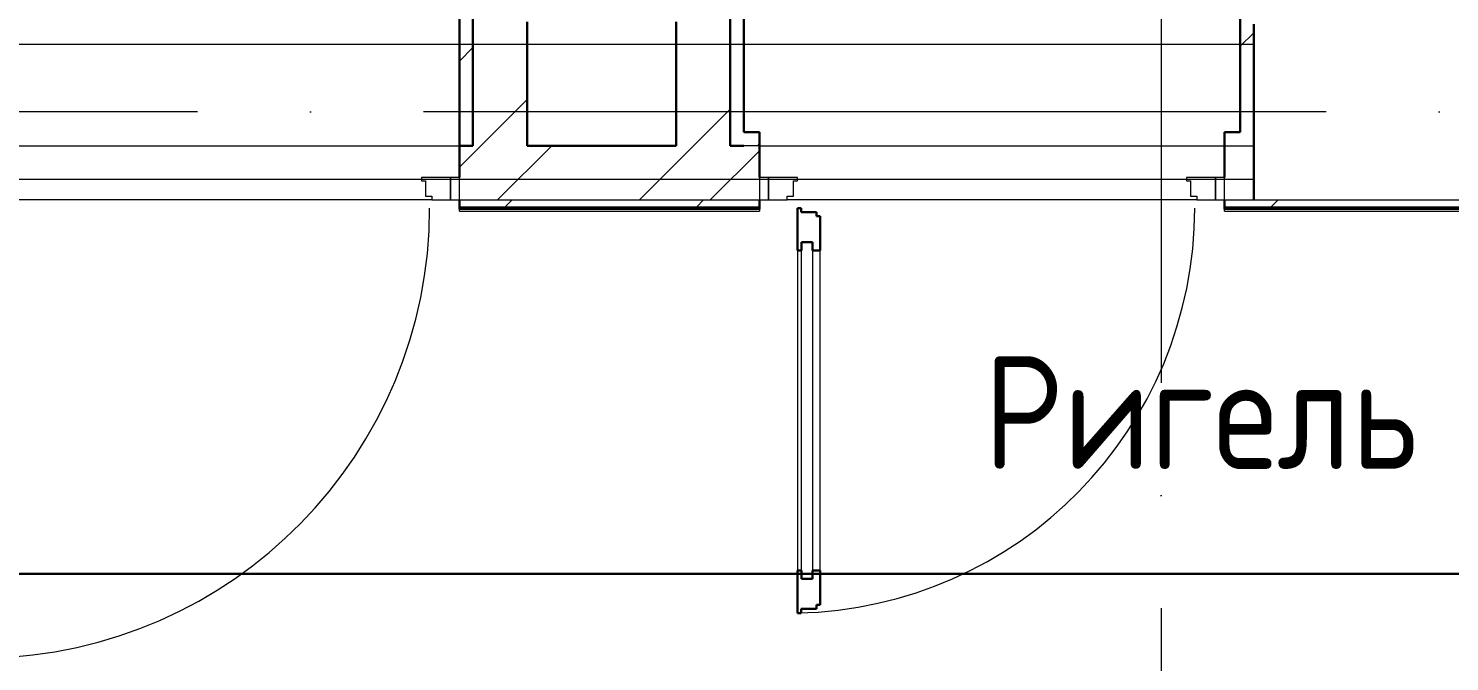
# Model space of a CAD drawing. Header units: millimetres. Extents: x -421858 to 614926, y -468665 to 141641.
# Drawn here: x 115166 to 118315, y -11256 to -9852 of the extents above; entities that cross this region are included whole.
import ezdxf

# ---------------------------------------------------------------- set-up
doc = ezdxf.new("R2010")
doc.units = ezdxf.units.MM
doc.linetypes.add('ADSK_Линия сетки', pattern=[25, 20, -2.5, 0, -2.5])
doc.linetypes.add('ADSK_Сверху', pattern=[450, 300, -150])
for name, color, linetype, lineweight in [('Аннотация', 7, 'Continuous', 18), ('Двери', 252, 'Continuous', 9), ('Линии', 252, 'Continuous', 9), ('лс', 5, 'Continuous', 30), ('Ограждение', 252, 'Continuous', 9), ('Оси', 252, 'Continuous', 9), ('Стены внутренние', 7, 'Continuous', 18), ('Стены наружные', 7, 'Continuous', 18), ('Стены штриховка', 252, 'Continuous', 9)]:
    doc.layers.add(name, color=color, linetype=linetype, lineweight=lineweight)
doc.layers.add('Двери открывание', color=7, linetype='Continuous', lineweight=9, true_color=0xc0c0c0)
doc.styles.add('GOST Common_2', font='', dxfattribs={"width": 0.9, "height": 250})
doc.styles.get('GOST Common_2').set_extended_font_data('GOST type B')

# ---------------------------------------------------------------- blocks, each defined once
blk = doc.blocks.new('2 этаж')
at = {"layer": 'Двери', "color": 251, "true_color": 0x636466}
for p, q in [((116101, -10182.3), (116037, -10182.3)), ((116037, -10182.3), (116037, -10190.3)), ((116037, -10190.3), (116046, -10190.3)), ((116046, -10190.3), (116046, -10224.3)), ((116121, -10182.3), (116101, -10182.3)), ((116101, -10182.3), (116101, -10232.3)), ((116101, -10232.3), (116101, -10182.3)), ((116121, -10232.3), (116121, -10182.3)), ((116786, -10182.3), (116786, -10232.3)), ((116806, -10182.3), (116786, -10182.3)), ((116806, -10232.3), (116806, -10182.3)), ((116870, -10182.3), (116806, -10182.3)), ((116806, -10182.3), (116806, -10232.3)), ((116861, -10224.3), (116861, -10190.3)), ((116861, -10190.3), (116870, -10190.3)), ((116870, -10190.3), (116870, -10182.3)), ((117796, -10182.3), (117732, -10182.3)), ((117732, -10182.3), (117732, -10190.3)), ((117732, -10190.3), (117741, -10190.3)), ((117741, -10190.3), (117741, -10224.3)), ((117816, -10182.3), (117796, -10182.3)), ((117796, -10182.3), (117796, -10232.3)), ((117796, -10232.3), (117796, -10182.3)), ((117816, -10232.3), (117816, -10182.3)), ((116046, -10224.3), (116060, -10224.3)), ((116060, -10224.3), (116060, -10232.3)), ((116060, -10232.3), (116101, -10232.3)), ((116101, -10232.3), (116121, -10232.3)), ((116786, -10232.3), (116806, -10232.3)), ((116806, -10232.3), (116847, -10232.3)), ((116847, -10232.3), (116847, -10224.3)), ((116847, -10224.3), (116861, -10224.3)), ((117741, -10224.3), (117755, -10224.3)), ((117755, -10224.3), (117755, -10232.3)), ((117755, -10232.3), (117796, -10232.3)), ((117796, -10232.3), (117816, -10232.3)), ((116879, -10326.3), (116903, -10326.3)), ((116879, -11072.3), (116879, -10326.3)), ((116903, -10326.3), (116903, -11072.3)), ((116870, -10344.3), (116870, -11054.3)), ((116920, -11054.3), (116920, -10344.3)), ((116903, -11072.3), (116879, -11072.3))]:
    blk.add_line(p, q, dxfattribs=at)
at = {"layer": 'Двери', "color": 251, "lineweight": 30, "true_color": 0x636466}
for p, q in [((116878, -10250.3), (116870, -10250.3)), ((116870, -10250.3), (116870, -10344.3)), ((116878, -10259.3), (116878, -10250.3)), ((116912, -10259.3), (116878, -10259.3)), ((116912, -10268.3), (116912, -10259.3)), ((116920, -10268.3), (116912, -10268.3)), ((116920, -10344.3), (116920, -10268.3)), ((116879, -10326.3), (116879, -10344.3)), ((116903, -10326.3), (116879, -10326.3)), ((116903, -10344.3), (116903, -10326.3)), ((116879, -10344.3), (116870, -10344.3)), ((116920, -10344.3), (116903, -10344.3)), ((116870, -11054.3), (116870, -11148.3)), ((116879, -11054.3), (116870, -11054.3)), ((116879, -11072.3), (116879, -11054.3)), ((116903, -11072.3), (116879, -11072.3)), ((116903, -11054.3), (116903, -11072.3)), ((116920, -11054.3), (116903, -11054.3)), ((116920, -11130.3), (116920, -11054.3)), ((116878, -11148.3), (116878, -11139.3)), ((116878, -11139.3), (116912, -11139.3)), ((116912, -11139.3), (116912, -11130.3)), ((116912, -11130.3), (116920, -11130.3)), ((116870, -11148.3), (116878, -11148.3))]:
    blk.add_line(p, q, dxfattribs=at)
at = {"layer": 'Двери открывание', "color": 251, "true_color": 0x636466}
for centre, radius, start in [((115057, -10250.3), 998, 271.0334), ((116852, -10250.3), 898, 271.1485)]:
    blk.add_arc(centre, radius, start, 0, dxfattribs=at)
at = {"layer": 'Линии', "color": 251, "linetype": 'ADSK_Сверху', "ltscale": 100, "true_color": 0x636466}
for p, q in [((117881, -9887.3), (107016, -9887.3)), ((117881, -10187.3), (107016, -10187.3))]:
    blk.add_line(p, q, dxfattribs=at)
at = {"layer": 'Ограждение', "color": 251, "true_color": 0x636466}
for p, q in [((116121, -10257.3), (116121, -10252.3)), ((116121, -10257.3), (116786, -10257.3)), ((116786, -10252.3), (116786, -10257.3)), ((117816, -10257.3), (117816, -10252.3)), ((117816, -10257.3), (119266, -10257.3))]:
    blk.add_line(p, q, dxfattribs=at)
at = {"layer": 'Оси', "color": 251, "linetype": 'ADSK_Линия сетки', "ltscale": 100, "true_color": 0x636466}
for p, q in [((117676, -1137.3), (117676, -32263.4)), ((170543.3, -10037.3), (93565.9, -10037.3))]:
    blk.add_line(p, q, dxfattribs=at)
at = {"layer": 'Стены внутренние', "color": 251, "lineweight": 30, "true_color": 0x636466}
blk.add_line((117881, -9842.3), (117881, -10232.3), dxfattribs=at)
at = {"layer": 'Стены внутренние', "color": 251, "true_color": 0x636466}
blk.add_line((117881, -10232.3), (118651, -10232.3), dxfattribs=at)
at = {"layer": 'Стены наружные', "color": 251, "lineweight": 30, "true_color": 0x636466}
for p, q in [((116721, -10112.3), (116721, -8217.3)), ((116751, -10082.3), (116751, -8247.3)), ((116121, -9687.3), (116121, -10112.3)), ((116151, -10112.3), (116151, -9717.3)), ((117851, -9812.3), (117851, -10082.3)), ((116271, -10112.3), (116271, -9837.3)), ((116601, -9837.3), (116601, -10112.3)), ((116786, -10082.3), (116751, -10082.3)), ((116786, -10182.3), (116786, -10082.3)), ((117816, -10082.3), (117816, -10182.3)), ((117851, -10082.3), (117816, -10082.3)), ((116151, -10112.3), (116121, -10112.3)), ((116121, -10112.3), (116121, -10182.3)), ((116121, -10112.3), (116151, -10112.3)), ((116151, -10112.3), (116151, -10112.3)), ((116601, -10112.3), (116271, -10112.3)), ((116751, -10112.3), (116721, -10112.3)), ((116121, -10232.3), (116121, -10252.3)), ((116786, -10252.3), (116786, -10232.3)), ((117816, -10232.3), (117816, -10252.3)), ((116121, -10252.3), (116786, -10252.3)), ((117816, -10252.3), (119266, -10252.3))]:
    blk.add_line(p, q, dxfattribs=at)
at = {"layer": 'Стены наружные', "color": 251, "linetype": 'Continuous', "lineweight": 9, "true_color": 0x636466}
for p, q in [((117851, -9891.6), (117881, -9861.6)), ((116121, -9924.5), (116151, -9894.5)), ((116168.2, -10112.3), (116271, -10009.5)), ((116639.7, -10112.3), (116721, -10030.9)), ((116121, -10159.5), (116168.2, -10112.3)), ((116205.4, -10232.3), (116325.4, -10112.3)), ((116519.7, -10232.3), (116639.7, -10112.3)), ((116676.8, -10232.3), (116786, -10123.1)), ((116781.8, -10112.3), (116786, -10108.1)), ((116222.6, -10247.3), (116237.6, -10232.3)), ((116646.8, -10247.3), (116661.8, -10232.3)), ((117919.6, -10247.3), (117934.6, -10232.3)), ((116146.8, -10252.3), (116151.8, -10247.3)), ((116217.6, -10252.3), (116222.6, -10247.3)), ((116288.3, -10252.3), (116293.3, -10247.3)), ((116359, -10252.3), (116364, -10247.3)), ((116429.7, -10252.3), (116434.7, -10247.3)), ((116500.4, -10252.3), (116505.4, -10247.3)), ((116571.1, -10252.3), (116576.1, -10247.3)), ((116641.8, -10252.3), (116646.8, -10247.3)), ((116712.5, -10252.3), (116717.5, -10247.3)), ((116783.2, -10252.3), (116786, -10249.5)), ((117843.9, -10252.3), (117848.9, -10247.3)), ((117914.6, -10252.3), (117919.6, -10247.3)), ((117985.3, -10252.3), (117990.3, -10247.3)), ((118056, -10252.3), (118061, -10247.3)), ((118126.7, -10252.3), (118131.7, -10247.3)), ((118197.5, -10252.3), (118202.5, -10247.3)), ((118268.2, -10252.3), (118273.2, -10247.3))]:
    blk.add_line(p, q, dxfattribs=at)
at = {"layer": 'Стены наружные', "color": 251, "true_color": 0x636466}
for p, q in [((114991, -10112.3), (116121, -10112.3)), ((116786, -10112.3), (117816, -10112.3)), ((116060, -10232.3), (115052, -10232.3)), ((117755, -10232.3), (116847, -10232.3))]:
    blk.add_line(p, q, dxfattribs=at)
at = {"layer": 'Стены штриховка', "color": 251, "true_color": 0x636466}
for p, q in [((116786, -10112.3), (116751, -10112.3)), ((117816, -10112.3), (117881, -10112.3)), ((116121, -10232.3), (116786, -10232.3)), ((117816, -10232.3), (117881, -10232.3)), ((116121, -10247.3), (116786, -10247.3)), ((117816, -10247.3), (119266, -10247.3))]:
    blk.add_line(p, q, dxfattribs=at)
at = {"layer": 'Аннотация', "color": 251, "true_color": 0x636466, "style": 'GOST Common_2', "width": 0.9}
blk.add_text('Ригель', height=250, dxfattribs=at).set_placement((117282.3, -10829))

msp = doc.modelspace()

# ---------------------------------------------------------------- linework, layer by layer
at = {"layer": 'лс', "color": 116, "linetype": 'Continuous', "ltscale": 100, "true_color": 0x136734, "transparency": 33554687}
msp.add_line((147484.9, -11061.6), (107426.3, -11061.6), dxfattribs=at)

# ---------------------------------------------------------------- block references
msp.add_blockref('2 этаж', (0, 0))

doc.saveas('drawing.dxf')
